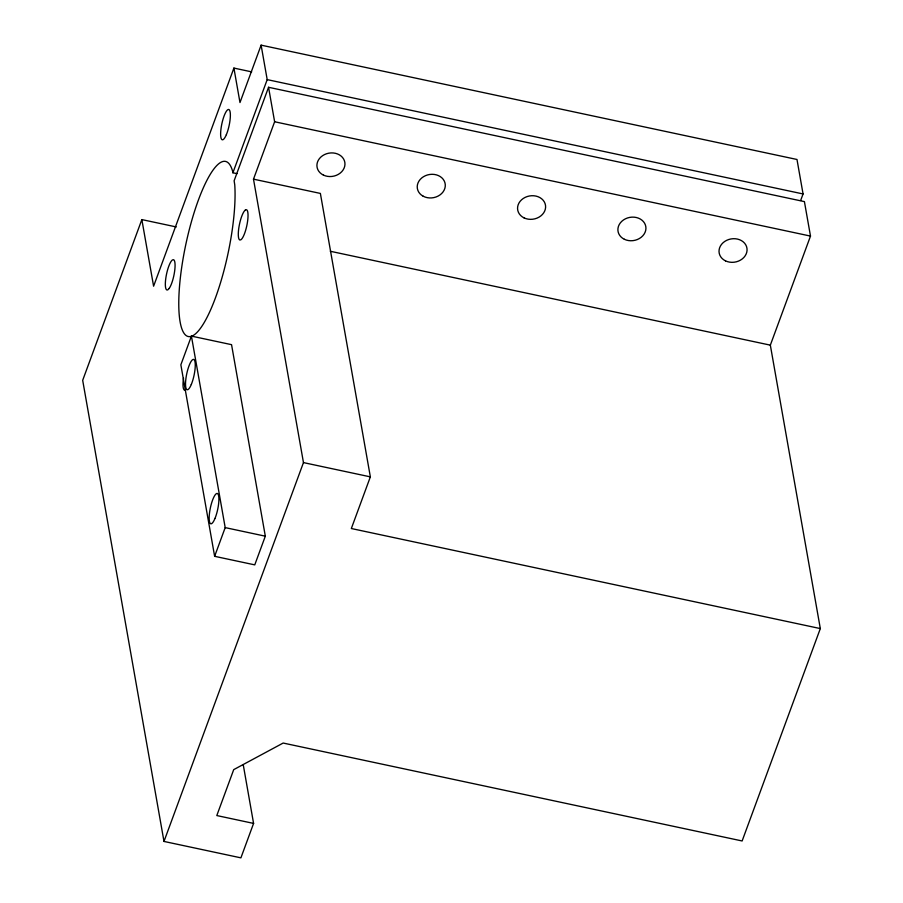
<?xml version="1.0" encoding="UTF-8"?>
<svg xmlns="http://www.w3.org/2000/svg" width="903" height="903" viewBox="0 0 903 903"><rect width="100%" height="100%" fill="white"/><g stroke="black" fill="none" stroke-linecap="round" stroke-linejoin="round"><path stroke-width="1.35" d="M176.288 226.946L141.85 219.598L82.681 380.321L163.985 841.438L240.909 857.85L253.585 823.412L243.302 765.078M251.655 71.868L233.911 68.075L153.6 286.206L141.85 219.598M800.645 200.511L803.06 193.953L796.988 159.481L261.114 45.15L239.984 102.547L233.911 68.075M237.026 173.658L232.895 172.778L267.198 79.622L261.114 45.15M253.585 823.412L216.799 815.556L233.708 769.638L283.17 743.045L742.131 840.964L820.319 628.578L770.338 345.149L810.499 236.089L804.415 201.617L268.552 87.286L234.125 180.781L234.757 184.912A89.487 21.57 -78 0 1 198.897 330.295A89.487 21.57 -78 0 1 185.781 244.611A89.487 21.57 -78 0 1 232.726 171.649L232.895 172.778M191.425 336.108L180.86 364.801L214.632 556.316L254.759 564.872L265.324 536.179L231.552 344.664L191.425 336.108L225.197 527.612L214.632 556.316M163.985 841.438L303.464 462.596L253.495 179.155L274.625 121.758L268.552 87.286M253.495 179.155L320.373 193.423L370.354 476.863L351.335 528.526L820.319 628.578M267.198 79.622L803.06 193.953M274.625 121.758L810.499 236.089M330.317 251.271L770.338 345.149M303.464 462.596L370.354 476.863M225.197 527.612L265.324 536.179M185.634 389.927A15.498 3.736 -78 0 1 183.535 378.007M169.166 288.441L167.969 289.716A15.498 3.736 -78 0 1 165.87 277.797A15.498 3.736 -78 0 1 172.439 259.94L173.489 259.68A15.498 3.736 -78 0 1 174.539 271.859A15.498 3.736 -78 0 1 169.166 288.441M245.402 209.97L244.205 211.246A15.498 3.736 -78 0 0 238.832 227.838A15.498 3.736 -78 0 0 239.882 240.017L240.932 239.746A15.498 3.736 -78 0 0 247.501 221.89A15.498 3.736 -78 0 0 245.402 209.97M191.301 384.486A15.498 3.736 -78 0 0 194.1 359.665A15.498 3.736 -78 0 0 185.792 379.599A15.498 3.736 -78 0 0 191.301 384.486M214.982 518.446A15.498 3.736 -78 0 0 217.713 493.704A15.498 3.736 -78 0 0 209.417 513.773A15.498 3.736 -78 0 0 214.982 518.446M226.36 134.66A15.498 3.736 -78 0 0 229.227 109.76A15.498 3.736 -78 0 0 220.908 129.547A15.498 3.736 -78 0 0 226.36 134.66M323.398 175.08A14.098 11.75 -10 0 0 344.957 164.515A14.098 11.75 -10 0 0 324.47 154.594A14.098 11.75 -10 0 0 323.398 175.08M423.123 196.177A14.098 11.75 -10 0 0 445.235 186.526A14.098 11.75 -10 0 0 425.448 175.69A14.098 11.75 -10 0 0 423.123 196.177M524.045 217.883A14.098 11.75 -10 0 0 545.604 207.318A14.098 11.75 -10 0 0 525.117 197.396A14.098 11.75 -10 0 0 524.045 217.883M624.368 239.284A14.098 11.75 -10 0 0 645.927 228.719A14.098 11.75 -10 0 0 625.44 218.808A14.098 11.75 -10 0 0 624.368 239.284M725.504 260.865A14.098 11.75 -10 0 0 747.063 250.3A14.098 11.75 -10 0 0 726.576 240.379A14.098 11.75 -10 0 0 725.504 260.865"/></g></svg>
